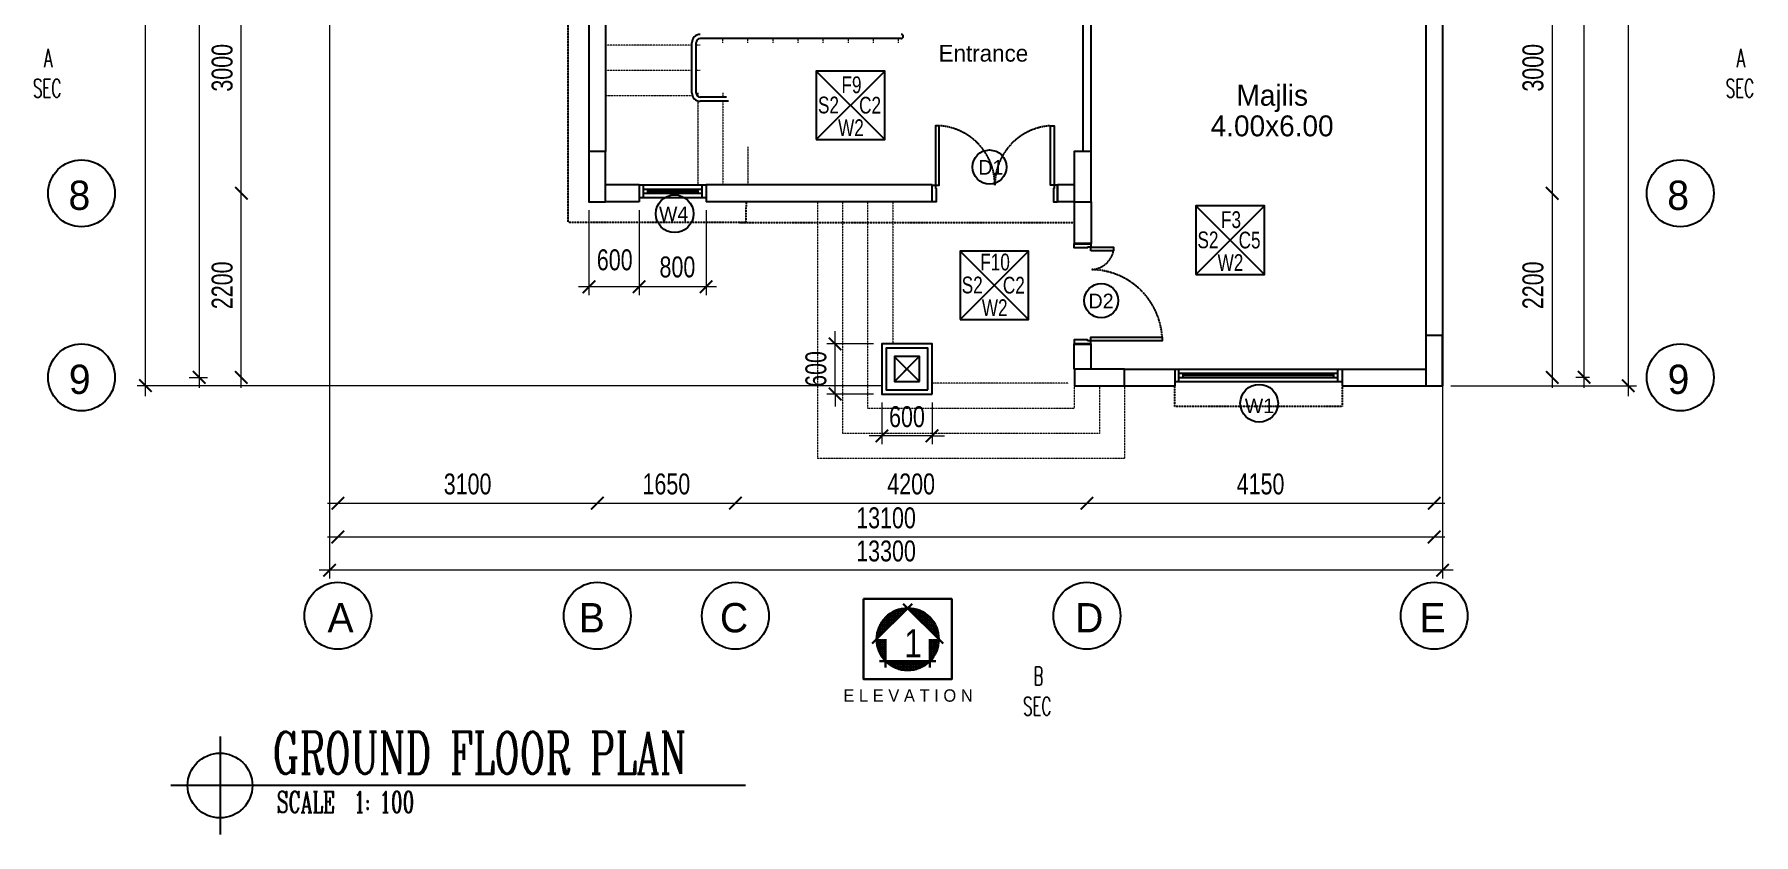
# Model space of a CAD drawing. Header units: metres. Extents: x 228262846 to 228432719, y 398618546 to 398687517.
# Drawn here: x 228335651 to 228356195, y 398633405 to 398642971 of the extents above; entities that cross this region are included whole.
import ezdxf
from ezdxf.enums import TextEntityAlignment as Align

# ---------------------------------------------------------------- set-up
doc = ezdxf.new("R2010")
doc.units = ezdxf.units.M
doc.header["$LTSCALE"] = 10
doc.header["$MEASUREMENT"] = 0
doc.header["$PDMODE"] = 34
doc.linetypes.add('CENTER', pattern=[2, 1.25, -0.25, 0.25, -0.25])
doc.linetypes.add('HIDDEN2', pattern=[0.1875, 0.125, -0.0625])
for name, color, linetype, lineweight in [('A-DIM-15', 63, 'Continuous', 15), ('A-Door', 183, 'Continuous', 25), ('A-ELEV-03', 30, 'Continuous', 30), ('A-Handrail', 4, 'Continuous', 25), ('A-Hid', 252, 'HIDDEN2', 25), ('A-RMN-FIN-15', 181, 'Continuous', 15), ('A-Stairs dash', 153, 'HIDDEN2', 20), ('A-Text', 182, 'Continuous', 20), ('A-TXT-E', 3, 'Continuous', 30), ('A-Wall', 7, 'Continuous', 25)]:
    doc.layers.add(name, color=color, linetype=linetype, lineweight=lineweight)
for name, color, linetype in [('AX', 1, 'CENTER'), ('ELEV-2', 136, 'Continuous'), ('SECTEXT', 10, 'Continuous'), ('TAGS', 11, 'Continuous'), ('tails', 11, 'Continuous'), ('TEX', 55, 'Continuous'), ('TEXT', 10, 'Continuous'), ('WALL-1', 7, 'Continuous'), ('XXS-COLUMN LAYOUT AT FOUNDATION$0$S-COL', 6, 'Continuous')]:
    doc.layers.add(name, color=color, linetype=linetype)
doc.styles.add('ASA1', font='swissc.ttf')
doc.styles.add('EN-SCL', font='swisscl.ttf')
doc.styles.add('EN-SCL-DIM', font='swisscl.ttf')
doc.styles.add('STYLE2', font='', dxfattribs={"height": 0.3})
doc.styles.add('STYLE6', font='romanc.shx', dxfattribs={"width": 0.6})
doc.styles.add('WW', font='', dxfattribs={"height": 0.12})
doc.styles.add('ZRomatre', font='', dxfattribs={"height": 1})
doc.styles.get('STYLE2').set_extended_font_data('Andalus')
doc.styles.get('WW').set_extended_font_data('Andalus')
doc.styles.get('ZRomatre').set_extended_font_data('Narkisim')
doc.dimstyles.new('ZFP-100$0', dxfattribs={"dimscale": 100, "dimtxt": 2.5, "dimasz": 1.5, "dimexe": 1, "dimexo": 1, "dimgap": 1, "dimtad": 1, "dimdec": 0, "dimzin": 0, "dimdsep": 46, "dimtxsty": 'EN-SCL-DIM', "dimblk": 'ARCHTICK', "dimcen": 2, "dimdle": 1.25, "dimclrd": 256, "dimclre": 256, "dimclrt": 2, "dimadec": 3, "dimazin": 2, "dimtfac": 1, "dimtdec": 0, "dimtix": 1, "dimtmove": 2, "dimatfit": 0, "dimldrblk": 'ARCHTICK', "dimfxl": 1, "dimtolj": 1, "dimtzin": 0, "dimlwd": -1, "dimlwe": -1, "dimarcsym": 0})

# ---------------------------------------------------------------- blocks, each defined once
blk = doc.blocks.new('*U4')
for points in [[(29297, 43372), (29341, 43372), (29341, 44081), (29297, 44081)], [(30717, 43372), (30673, 43372), (30673, 44081), (30717, 44081)], [(29297, 43332), (29307, 43332), (29307, 43172), (29257, 43172), (29257, 43372), (29297, 43372)], [(30717, 43332), (30707, 43332), (30707, 43172), (30757, 43172), (30757, 43372), (30717, 43372)]]:
    blk.add_lwpolyline(points, close=True)
at = {"linetype": 'HIDDEN2'}
for centre, start, end in [((29297, 43372), 0, 86.4476), ((30717, 43372), 93.5524, 180)]:
    blk.add_arc(centre, 710, start, end, dxfattribs=at)
blk = doc.blocks.new('*U21')
for points in [[(-125219, 37157), (-125263, 37157), (-125263, 38007), (-125219, 38007)], [(-126295, 37157), (-126339, 37157), (-126339, 37427), (-126295, 37427)], [(-126339, 37117), (-126329, 37117), (-126329, 36957), (-126379, 36957), (-126379, 37157), (-126339, 37157)], [(-125219, 37117), (-125229, 37117), (-125229, 36957), (-125179, 36957), (-125179, 37157), (-125219, 37157)]]:
    blk.add_lwpolyline(points, close=True)
at = {"linetype": 'HIDDEN2'}
for centre, radius, start, end in [((-125211, 37151), 858, 93.4727, 179.5707), ((-126356, 37147), 287, 2.1159, 77.7453)]:
    blk.add_arc(centre, radius, start, end, dxfattribs=at)
blk = doc.blocks.new('*X28')
at = {"color": 0}
for p, q in [((-3.223, -8.3), (-3.073, -8.3)), ((-3.22, -8.338), (-3.22, -8.298)), ((-3.2, -8.338), (-3.2, -8.287)), ((-3.186, -8.28), (-3.073, -8.28)), ((-3.18, -8.338), (-3.18, -8.277)), ((-3.16, -8.338), (-3.16, -8.27)), ((-3.14, -8.338), (-3.14, -8.264)), ((-3.12, -8.338), (-3.12, -8.26)), ((-3.119, -8.26), (-3.073, -8.26)), ((-3.1, -8.338), (-3.1, -8.257)), ((-3.08, -8.338), (-3.08, -8.256)), ((-3.067, -8.26), (-3.027, -8.26)), ((-3.06, -8.267), (-3.06, -8.256)), ((-3.047, -8.28), (-2.96, -8.28)), ((-3.04, -8.287), (-3.04, -8.258)), ((-3.027, -8.3), (-2.923, -8.3)), ((-3.02, -8.308), (-3.02, -8.261)), ((-3, -8.328), (-3, -8.266)), ((-2.98, -8.348), (-2.98, -8.272)), ((-2.96, -8.368), (-2.96, -8.28)), ((-2.94, -8.388), (-2.94, -8.29)), ((-3.34, -8.535), (-3.34, -8.454)), ((-3.335, -8.44), (-3.27, -8.44)), ((-3.327, -8.42), (-3.27, -8.42)), ((-3.32, -8.535), (-3.32, -8.405)), ((-3.317, -8.4), (-3.27, -8.4)), ((-3.305, -8.38), (-3.27, -8.38)), ((-3.3, -8.535), (-3.3, -8.373)), ((-3.29, -8.36), (-3.27, -8.36)), ((-3.28, -8.535), (-3.28, -8.348)), ((-3.273, -8.34), (-3.27, -8.34)), ((-3.26, -8.338), (-3.26, -8.328)), ((-3.251, -8.32), (-3.073, -8.32)), ((-3.24, -8.338), (-3.24, -8.312)), ((-3.008, -8.32), (-2.896, -8.32)), ((-2.988, -8.34), (-2.874, -8.34)), ((-2.968, -8.36), (-2.856, -8.36)), ((-2.948, -8.38), (-2.841, -8.38)), ((-2.928, -8.4), (-2.829, -8.4)), ((-2.92, -8.408), (-2.92, -8.302)), ((-2.908, -8.42), (-2.819, -8.42)), ((-2.9, -8.428), (-2.9, -8.316)), ((-2.889, -8.44), (-2.811, -8.44)), ((-2.88, -8.449), (-2.88, -8.334)), ((-2.86, -8.469), (-2.86, -8.355)), ((-2.84, -8.489), (-2.84, -8.382)), ((-2.82, -8.509), (-2.82, -8.418)), ((-3.352, -8.52), (-3.27, -8.52)), ((-3.352, -8.54), (-3.27, -8.54)), ((-3.351, -8.56), (-3.27, -8.56)), ((-3.35, -8.5), (-3.27, -8.5)), ((-3.348, -8.58), (-3.27, -8.58)), ((-3.347, -8.48), (-3.27, -8.48)), ((-3.344, -8.6), (-3.27, -8.6)), ((-3.342, -8.46), (-3.27, -8.46)), ((-3.34, -8.616), (-3.34, -8.535)), ((-3.32, -8.665), (-3.32, -8.535)), ((-3.3, -8.697), (-3.3, -8.535)), ((-3.28, -8.722), (-3.28, -8.535)), ((-2.869, -8.46), (-2.805, -8.46)), ((-2.86, -8.715), (-2.86, -8.601)), ((-2.859, -8.6), (-2.802, -8.6)), ((-2.849, -8.48), (-2.8, -8.48)), ((-2.84, -8.688), (-2.84, -8.581)), ((-2.839, -8.58), (-2.798, -8.58)), ((-2.829, -8.5), (-2.796, -8.5)), ((-2.82, -8.652), (-2.82, -8.561)), ((-2.819, -8.56), (-2.795, -8.56)), ((-2.809, -8.52), (-2.795, -8.52)), ((-2.8, -8.529), (-2.8, -8.479)), ((-2.8, -8.591), (-2.8, -8.541)), ((-2.799, -8.54), (-2.794, -8.54)), ((-3.339, -8.62), (-3.27, -8.62)), ((-3.332, -8.64), (-3.27, -8.64)), ((-3.323, -8.66), (-3.27, -8.66)), ((-3.311, -8.68), (-3.27, -8.68)), ((-3.298, -8.7), (-3.27, -8.7)), ((-3.282, -8.72), (-3.27, -8.72)), ((-3.262, -8.74), (-3.073, -8.74)), ((-3.26, -8.742), (-3.26, -8.732)), ((-3.24, -8.759), (-3.24, -8.732)), ((-3.238, -8.76), (-3.073, -8.76)), ((-3.22, -8.772), (-3.22, -8.732)), ((-3.2, -8.783), (-3.2, -8.732)), ((-3.18, -8.793), (-3.18, -8.732)), ((-3.16, -8.8), (-3.16, -8.732)), ((-3.14, -8.806), (-3.14, -8.732)), ((-3.12, -8.81), (-3.12, -8.732)), ((-3.1, -8.813), (-3.1, -8.732)), ((-3.08, -8.814), (-3.08, -8.732)), ((-3.017, -8.76), (-2.908, -8.76)), ((-3, -8.804), (-3, -8.742)), ((-2.998, -8.74), (-2.884, -8.74)), ((-2.98, -8.798), (-2.98, -8.722)), ((-2.978, -8.72), (-2.864, -8.72)), ((-2.96, -8.79), (-2.96, -8.702)), ((-2.958, -8.7), (-2.848, -8.7)), ((-2.94, -8.78), (-2.94, -8.682)), ((-2.938, -8.68), (-2.835, -8.68)), ((-2.92, -8.768), (-2.92, -8.662)), ((-2.918, -8.66), (-2.824, -8.66)), ((-2.9, -8.754), (-2.9, -8.642)), ((-2.898, -8.64), (-2.815, -8.64)), ((-2.88, -8.736), (-2.88, -8.621)), ((-2.879, -8.62), (-2.808, -8.62)), ((-3.207, -8.78), (-3.073, -8.78)), ((-3.16, -8.8), (-3.073, -8.8)), ((-3.06, -8.814), (-3.06, -8.803)), ((-3.057, -8.8), (-2.986, -8.8)), ((-3.04, -8.812), (-3.04, -8.783)), ((-3.037, -8.78), (-2.94, -8.78)), ((-3.02, -8.809), (-3.02, -8.763))]:
    blk.add_line(p, q, dxfattribs=at)
blk = doc.blocks.new('_ArchTick')
at = {"color": 0, "linetype": 'ByBlock', "const_width": 0.15}
blk.add_lwpolyline([(-0.5, -0.5), (0.5, 0.5)], dxfattribs=at)
blk = doc.blocks.new('*D139')
at = {"layer": 'A-DIM-15', "transparency": 16777216}
for p, q in [((228354169, 398638746), (228354169, 398653696)), ((228354232, 398653571), (228354069, 398653571)), ((228354232, 398638871), (228354069, 398638871))]:
    blk.add_line(p, q, dxfattribs=at)
at = {"layer": 'Defpoints', "color": 0, "transparency": 16777216}
for p in [(228354169, 398653571), (228354332, 398653571), (228354332, 398638871)]:
    blk.add_point(p, dxfattribs=at)
at = {"layer": 'A-DIM-15', "transparency": 16777216, "xscale": 150, "yscale": 150, "zscale": 150}
for p, rotation in [((228354169, 398653571), 90), ((228354169, 398638871), 270)]:
    blk.add_blockref('_ArchTick', p, dxfattribs=dict(at, rotation=rotation))
at = {"layer": 'A-DIM-15', "color": 2, "transparency": 16777216, "insert": (228353941, 398646221), "char_height": 250, "attachment_point": 5, "rotation": 90, "style": 'EN-SCL-DIM'}
blk.add_mtext('\\A1;14700', dxfattribs=at)
blk = doc.blocks.new('*D138')
at = {"layer": 'A-DIM-15', "transparency": 16777216}
for p, q in [((228354696, 398653796), (228354696, 398638646)), ((228348478, 398653671), (228354796, 398653671)), ((228352578, 398638771), (228354796, 398638771))]:
    blk.add_line(p, q, dxfattribs=at)
at = {"layer": 'Defpoints', "color": 0, "transparency": 16777216}
for p in [(228348378, 398653671), (228352478, 398638771), (228354696, 398638771)]:
    blk.add_point(p, dxfattribs=at)
at = {"layer": 'A-DIM-15', "transparency": 16777216, "xscale": 150, "yscale": 150, "zscale": 150}
for p, rotation in [((228354696, 398653671), 90), ((228354696, 398638771), 270)]:
    blk.add_blockref('_ArchTick', p, dxfattribs=dict(at, rotation=rotation))
at = {"layer": 'A-DIM-15', "color": 2, "transparency": 16777216, "insert": (228354468, 398646221), "char_height": 250, "attachment_point": 5, "rotation": 90, "style": 'EN-SCL-DIM'}
blk.add_mtext('\\A1;14900', dxfattribs=at)
blk = doc.blocks.new('*D146')
at = {"layer": 'A-DIM-15', "transparency": 16777216}
blk.add_line((228353788, 398644196), (228353788, 398640946), dxfattribs=at)
at = {"layer": 'Defpoints', "color": 0, "transparency": 16777216}
for p in [(228353788, 398644071), (228353788, 398641071), (228353788, 398641071)]:
    blk.add_point(p, dxfattribs=at)
at = {"layer": 'A-DIM-15', "transparency": 16777216, "xscale": 150, "yscale": 150, "zscale": 150}
for p, rotation in [((228353788, 398644071), 90), ((228353788, 398641071), 270)]:
    blk.add_blockref('_ArchTick', p, dxfattribs=dict(at, rotation=rotation))
at = {"layer": 'A-DIM-15', "color": 2, "transparency": 16777216, "insert": (228353559, 398642571), "char_height": 250, "attachment_point": 5, "rotation": 90, "style": 'EN-SCL-DIM'}
blk.add_mtext('\\A1;3000', dxfattribs=at)
blk = doc.blocks.new('*D147')
at = {"layer": 'A-DIM-15', "transparency": 16777216}
blk.add_line((228353788, 398641196), (228353788, 398638746), dxfattribs=at)
at = {"layer": 'Defpoints', "color": 0, "transparency": 16777216}
for p in [(228353788, 398641071), (228353788, 398638871), (228353788, 398638871)]:
    blk.add_point(p, dxfattribs=at)
at = {"layer": 'A-DIM-15', "transparency": 16777216, "xscale": 150, "yscale": 150, "zscale": 150}
for p, rotation in [((228353788, 398641071), 90), ((228353788, 398638871), 270)]:
    blk.add_blockref('_ArchTick', p, dxfattribs=dict(at, rotation=rotation))
at = {"layer": 'A-DIM-15', "color": 2, "transparency": 16777216, "insert": (228353559, 398639971), "char_height": 250, "attachment_point": 5, "rotation": 90, "style": 'EN-SCL-DIM'}
blk.add_mtext('\\A1;2200', dxfattribs=at)
blk = doc.blocks.new('*D148')
at = {"layer": 'A-DIM-15', "transparency": 16777216}
for p, q in [((228336978, 398638646), (228336978, 398653796)), ((228339078, 398653671), (228336878, 398653671)), ((228345778, 398638771), (228336878, 398638771))]:
    blk.add_line(p, q, dxfattribs=at)
at = {"layer": 'Defpoints', "color": 0, "transparency": 16777216}
for p in [(228336978, 398653671), (228339178, 398653671), (228345878, 398638771)]:
    blk.add_point(p, dxfattribs=at)
at = {"layer": 'A-DIM-15', "transparency": 16777216, "xscale": 150, "yscale": 150, "zscale": 150}
for p, rotation in [((228336978, 398653671), 90), ((228336978, 398638771), 270)]:
    blk.add_blockref('_ArchTick', p, dxfattribs=dict(at, rotation=rotation))
at = {"layer": 'A-DIM-15', "color": 2, "transparency": 16777216, "insert": (228336750, 398646221), "char_height": 250, "attachment_point": 5, "rotation": 90, "style": 'EN-SCL-DIM'}
blk.add_mtext('\\A1;14900', dxfattribs=at)
blk = doc.blocks.new('*D149')
at = {"layer": 'A-DIM-15', "transparency": 16777216}
for p, q in [((228337620, 398653696), (228337620, 398638746)), ((228337500, 398653571), (228337720, 398653571)), ((228337500, 398638871), (228337720, 398638871))]:
    blk.add_line(p, q, dxfattribs=at)
at = {"layer": 'Defpoints', "color": 0, "transparency": 16777216}
for p in [(228337400, 398653571), (228337400, 398638871), (228337620, 398638871)]:
    blk.add_point(p, dxfattribs=at)
at = {"layer": 'A-DIM-15', "transparency": 16777216, "xscale": 150, "yscale": 150, "zscale": 150}
for p, rotation in [((228337620, 398653571), 90), ((228337620, 398638871), 270)]:
    blk.add_blockref('_ArchTick', p, dxfattribs=dict(at, rotation=rotation))
at = {"layer": 'A-DIM-15', "color": 2, "transparency": 16777216, "insert": (228337392, 398646221), "char_height": 250, "attachment_point": 5, "rotation": 90, "style": 'EN-SCL-DIM'}
blk.add_mtext('\\A1;14700', dxfattribs=at)
blk = doc.blocks.new('*D150')
at = {"layer": 'A-DIM-15', "transparency": 16777216}
blk.add_line((228338124, 398638746), (228338124, 398641196), dxfattribs=at)
at = {"layer": 'Defpoints', "color": 0, "transparency": 16777216}
for p in [(228338124, 398641071), (228338124, 398641071), (228338124, 398638871)]:
    blk.add_point(p, dxfattribs=at)
at = {"layer": 'A-DIM-15', "transparency": 16777216, "xscale": 150, "yscale": 150, "zscale": 150}
for p, rotation in [((228338124, 398641071), 90), ((228338124, 398638871), 270)]:
    blk.add_blockref('_ArchTick', p, dxfattribs=dict(at, rotation=rotation))
at = {"layer": 'A-DIM-15', "color": 2, "transparency": 16777216, "insert": (228337896, 398639971), "char_height": 250, "attachment_point": 5, "rotation": 90, "style": 'EN-SCL-DIM'}
blk.add_mtext('\\A1;2200', dxfattribs=at)
blk = doc.blocks.new('*D151')
at = {"layer": 'A-DIM-15', "transparency": 16777216}
blk.add_line((228338124, 398640946), (228338124, 398644196), dxfattribs=at)
at = {"layer": 'Defpoints', "color": 0, "transparency": 16777216}
for p in [(228338124, 398644071), (228338124, 398644071), (228338124, 398641071)]:
    blk.add_point(p, dxfattribs=at)
at = {"layer": 'A-DIM-15', "transparency": 16777216, "xscale": 150, "yscale": 150, "zscale": 150}
for p, rotation in [((228338124, 398644071), 90), ((228338124, 398641071), 270)]:
    blk.add_blockref('_ArchTick', p, dxfattribs=dict(at, rotation=rotation))
at = {"layer": 'A-DIM-15', "color": 2, "transparency": 16777216, "insert": (228337896, 398642571), "char_height": 250, "attachment_point": 5, "rotation": 90, "style": 'EN-SCL-DIM'}
blk.add_mtext('\\A1;3000', dxfattribs=at)
blk = doc.blocks.new('*D157')
at = {"layer": 'A-DIM-15', "transparency": 16777216}
for p, q in [((228339178, 398647256), (228339178, 398636466)), ((228352478, 398638856), (228352478, 398636466)), ((228352603, 398636566), (228339053, 398636566))]:
    blk.add_line(p, q, dxfattribs=at)
at = {"layer": 'Defpoints', "color": 0, "transparency": 16777216}
for p in [(228339178, 398647356), (228352478, 398638956), (228339178, 398636566)]:
    blk.add_point(p, dxfattribs=at)
at = {"layer": 'A-DIM-15', "transparency": 16777216, "xscale": 150, "yscale": 150, "zscale": 150, "rotation": 180}
blk.add_blockref('_ArchTick', (228339178, 398636566), dxfattribs=at)
at = {"layer": 'A-DIM-15', "transparency": 16777216, "xscale": 150, "yscale": 150, "zscale": 150}
blk.add_blockref('_ArchTick', (228352478, 398636566), dxfattribs=at)
at = {"layer": 'A-DIM-15', "color": 2, "transparency": 16777216, "insert": (228345828, 398636794), "char_height": 250, "attachment_point": 5, "style": 'EN-SCL-DIM'}
blk.add_mtext('\\A1;13300', dxfattribs=at)
blk = doc.blocks.new('*D158')
at = {"layer": 'A-DIM-15', "transparency": 16777216}
blk.add_line((228352503, 398636962), (228339153, 398636962), dxfattribs=at)
at = {"layer": 'Defpoints', "color": 0, "transparency": 16777216}
for p in [(228339278, 398636962), (228339278, 398636962), (228352378, 398636962)]:
    blk.add_point(p, dxfattribs=at)
at = {"layer": 'A-DIM-15', "transparency": 16777216, "xscale": 150, "yscale": 150, "zscale": 150, "rotation": 180}
blk.add_blockref('_ArchTick', (228339278, 398636962), dxfattribs=at)
at = {"layer": 'A-DIM-15', "transparency": 16777216, "xscale": 150, "yscale": 150, "zscale": 150}
blk.add_blockref('_ArchTick', (228352378, 398636962), dxfattribs=at)
at = {"layer": 'A-DIM-15', "color": 2, "transparency": 16777216, "insert": (228345828, 398637190), "char_height": 250, "attachment_point": 5, "style": 'EN-SCL-DIM'}
blk.add_mtext('\\A1;13100', dxfattribs=at)
blk = doc.blocks.new('*D159')
at = {"layer": 'A-DIM-15', "transparency": 16777216}
blk.add_line((228339153, 398637367), (228342503, 398637367), dxfattribs=at)
at = {"layer": 'Defpoints', "color": 0, "transparency": 16777216}
for p in [(228339278, 398637367), (228342378, 398637367), (228342378, 398637367)]:
    blk.add_point(p, dxfattribs=at)
at = {"layer": 'A-DIM-15', "transparency": 16777216, "xscale": 150, "yscale": 150, "zscale": 150, "rotation": 180}
blk.add_blockref('_ArchTick', (228339278, 398637367), dxfattribs=at)
at = {"layer": 'A-DIM-15', "transparency": 16777216, "xscale": 150, "yscale": 150, "zscale": 150}
blk.add_blockref('_ArchTick', (228342378, 398637367), dxfattribs=at)
at = {"layer": 'A-DIM-15', "color": 2, "transparency": 16777216, "insert": (228340828, 398637595), "char_height": 250, "attachment_point": 5, "style": 'EN-SCL-DIM'}
blk.add_mtext('\\A1;3100', dxfattribs=at)
blk = doc.blocks.new('*D160')
at = {"layer": 'A-DIM-15', "transparency": 16777216}
blk.add_line((228342253, 398637367), (228344153, 398637367), dxfattribs=at)
at = {"layer": 'Defpoints', "color": 0, "transparency": 16777216}
for p in [(228342378, 398637367), (228344028, 398637367), (228344028, 398637367)]:
    blk.add_point(p, dxfattribs=at)
at = {"layer": 'A-DIM-15', "transparency": 16777216, "xscale": 150, "yscale": 150, "zscale": 150, "rotation": 180}
blk.add_blockref('_ArchTick', (228342378, 398637367), dxfattribs=at)
at = {"layer": 'A-DIM-15', "transparency": 16777216, "xscale": 150, "yscale": 150, "zscale": 150}
blk.add_blockref('_ArchTick', (228344028, 398637367), dxfattribs=at)
at = {"layer": 'A-DIM-15', "color": 2, "transparency": 16777216, "insert": (228343203, 398637595), "char_height": 250, "attachment_point": 5, "style": 'EN-SCL-DIM'}
blk.add_mtext('\\A1;1650', dxfattribs=at)
blk = doc.blocks.new('*D161')
at = {"layer": 'A-DIM-15', "transparency": 16777216}
blk.add_line((228343903, 398637367), (228348353, 398637367), dxfattribs=at)
at = {"layer": 'Defpoints', "color": 0, "transparency": 16777216}
for p in [(228344028, 398637367), (228348228, 398637367), (228348228, 398637367)]:
    blk.add_point(p, dxfattribs=at)
at = {"layer": 'A-DIM-15', "transparency": 16777216, "xscale": 150, "yscale": 150, "zscale": 150, "rotation": 180}
blk.add_blockref('_ArchTick', (228344028, 398637367), dxfattribs=at)
at = {"layer": 'A-DIM-15', "transparency": 16777216, "xscale": 150, "yscale": 150, "zscale": 150}
blk.add_blockref('_ArchTick', (228348228, 398637367), dxfattribs=at)
at = {"layer": 'A-DIM-15', "color": 2, "transparency": 16777216, "insert": (228346128, 398637595), "char_height": 250, "attachment_point": 5, "style": 'EN-SCL-DIM'}
blk.add_mtext('\\A1;4200', dxfattribs=at)
blk = doc.blocks.new('*D162')
at = {"layer": 'A-DIM-15', "transparency": 16777216}
blk.add_line((228348103, 398637367), (228352503, 398637367), dxfattribs=at)
at = {"layer": 'Defpoints', "color": 0, "transparency": 16777216}
for p in [(228348228, 398637367), (228352378, 398637367), (228352378, 398637367)]:
    blk.add_point(p, dxfattribs=at)
at = {"layer": 'A-DIM-15', "transparency": 16777216, "xscale": 150, "yscale": 150, "zscale": 150, "rotation": 180}
blk.add_blockref('_ArchTick', (228348228, 398637367), dxfattribs=at)
at = {"layer": 'A-DIM-15', "transparency": 16777216, "xscale": 150, "yscale": 150, "zscale": 150}
blk.add_blockref('_ArchTick', (228352378, 398637367), dxfattribs=at)
at = {"layer": 'A-DIM-15', "color": 2, "transparency": 16777216, "insert": (228350303, 398637595), "char_height": 250, "attachment_point": 5, "style": 'EN-SCL-DIM'}
blk.add_mtext('\\A1;4150', dxfattribs=at)
blk = doc.blocks.new('*D130')
at = {"layer": 'A-DIM-15', "transparency": 16777216}
for p, q in [((228342878, 398640871), (228342878, 398639853)), ((228343678, 398640871), (228343678, 398639853)), ((228343803, 398639953), (228342753, 398639953))]:
    blk.add_line(p, q, dxfattribs=at)
at = {"layer": 'Defpoints', "color": 0, "transparency": 16777216}
for p in [(228342878, 398640971), (228343678, 398640971), (228342878, 398639953)]:
    blk.add_point(p, dxfattribs=at)
at = {"layer": 'A-DIM-15', "transparency": 16777216, "xscale": 150, "yscale": 150, "zscale": 150, "rotation": 180}
blk.add_blockref('_ArchTick', (228342878, 398639953), dxfattribs=at)
at = {"layer": 'A-DIM-15', "transparency": 16777216, "xscale": 150, "yscale": 150, "zscale": 150}
blk.add_blockref('_ArchTick', (228343678, 398639953), dxfattribs=at)
at = {"layer": 'A-DIM-15', "color": 2, "transparency": 16777216, "insert": (228343335, 398640189), "char_height": 250, "attachment_point": 5, "style": 'EN-SCL-DIM'}
blk.add_mtext('\\A1;800', dxfattribs=at)
blk = doc.blocks.new('*D131')
at = {"layer": 'A-DIM-15', "transparency": 16777216}
for p, q in [((228342278, 398640871), (228342278, 398639853)), ((228342878, 398640871), (228342878, 398639853)), ((228343003, 398639953), (228342153, 398639953))]:
    blk.add_line(p, q, dxfattribs=at)
at = {"layer": 'Defpoints', "color": 0, "transparency": 16777216}
for p in [(228342278, 398640971), (228342878, 398640971), (228342278, 398639953)]:
    blk.add_point(p, dxfattribs=at)
at = {"layer": 'A-DIM-15', "transparency": 16777216, "xscale": 150, "yscale": 150, "zscale": 150, "rotation": 180}
blk.add_blockref('_ArchTick', (228342278, 398639953), dxfattribs=at)
at = {"layer": 'A-DIM-15', "transparency": 16777216, "xscale": 150, "yscale": 150, "zscale": 150}
blk.add_blockref('_ArchTick', (228342878, 398639953), dxfattribs=at)
at = {"layer": 'A-DIM-15', "color": 2, "transparency": 16777216, "insert": (228342586, 398640274), "char_height": 250, "attachment_point": 5, "style": 'EN-SCL-DIM'}
blk.add_mtext('\\A1;600', dxfattribs=at)
blk = doc.blocks.new('*D166')
at = {"layer": 'A-DIM-15', "transparency": 16777216}
for p, q in [((228345778, 398638571), (228345778, 398638071)), ((228346378, 398638571), (228346378, 398638071)), ((228345778, 398638171), (228345628, 398638171)), ((228346378, 398638171), (228345778, 398638171)), ((228346378, 398638171), (228346528, 398638171))]:
    blk.add_line(p, q, dxfattribs=at)
at = {"layer": 'Defpoints', "color": 0, "transparency": 16777216}
for p in [(228345778, 398638671), (228346378, 398638671), (228345778, 398638171)]:
    blk.add_point(p, dxfattribs=at)
at = {"layer": 'A-DIM-15', "transparency": 16777216, "xscale": 150, "yscale": 150, "zscale": 150}
blk.add_blockref('_ArchTick', (228345778, 398638171), dxfattribs=at)
at = {"layer": 'A-DIM-15', "transparency": 16777216, "xscale": 150, "yscale": 150, "zscale": 150, "rotation": 180}
blk.add_blockref('_ArchTick', (228346378, 398638171), dxfattribs=at)
at = {"layer": 'A-DIM-15', "color": 2, "transparency": 16777216, "insert": (228346078, 398638399), "char_height": 250, "attachment_point": 5, "style": 'EN-SCL-DIM'}
blk.add_mtext('\\A1;600', dxfattribs=at)
blk = doc.blocks.new('*D167')
at = {"layer": 'A-DIM-15', "transparency": 16777216}
for p, q in [((228345219, 398639271), (228345219, 398639421)), ((228345678, 398639271), (228345119, 398639271)), ((228345219, 398638671), (228345219, 398639271)), ((228345678, 398638671), (228345119, 398638671)), ((228345219, 398638671), (228345219, 398638521))]:
    blk.add_line(p, q, dxfattribs=at)
at = {"layer": 'Defpoints', "color": 0, "transparency": 16777216}
for p in [(228345219, 398639271), (228345778, 398639271), (228345778, 398638671)]:
    blk.add_point(p, dxfattribs=at)
at = {"layer": 'A-DIM-15', "transparency": 16777216, "xscale": 150, "yscale": 150, "zscale": 150}
for p, rotation in [((228345219, 398639271), 270), ((228345219, 398638671), 90)]:
    blk.add_blockref('_ArchTick', p, dxfattribs=dict(at, rotation=rotation))
at = {"layer": 'A-DIM-15', "color": 2, "transparency": 16777216, "insert": (228344991, 398638971), "char_height": 250, "attachment_point": 5, "rotation": 90, "style": 'EN-SCL-DIM'}
blk.add_mtext('\\A1;600', dxfattribs=at)
blk = doc.blocks.new('A$C1AEC757C')
at = {"layer": 'TEXT'}
blk.add_line((0.387, 1.174), (0.387, 0), dxfattribs=at)
blk.add_circle((0.387, 0.587), 0.387, dxfattribs=at)
blk = doc.blocks.new('A$C3E302781')
at = {"layer": 'TAGS'}
for p, q in [((228360159, 398650729), (228361183, 398649705)), ((228361183, 398650729), (228360159, 398649705))]:
    blk.add_line(p, q, dxfattribs=at)
blk.add_lwpolyline([(228360159, 398649705), (228361183, 398649705), (228361183, 398650729), (228360159, 398650729)], close=True, dxfattribs=at)

msp = doc.modelspace()

# ---------------------------------------------------------------- linework, layer by layer
at = {"color": 254, "true_color": 0xeafeb8}
msp.add_line((228348277.673, 398640970.581), (228348277.673, 398640722.873), dxfattribs=at)
at = {"layer": 'A-Door'}
for p, q in [((228342877.674, 398641170.581), (228343677.674, 398641170.581)), ((228342927.673, 398641170.581), (228342927.673, 398641020.581)), ((228343627.674, 398641170.581), (228343627.674, 398641020.581)), ((228342877.674, 398641020.581), (228343677.674, 398641020.581)), ((228342927.673, 398641120.581), (228343627.674, 398641120.581)), ((228342927.673, 398641070.581), (228343627.674, 398641070.581)), ((228342977.674, 398641120.581), (228342977.674, 398641070.581)), ((228342977.674, 398641095.581), (228343577.674, 398641095.581)), ((228343577.674, 398641120.581), (228343577.674, 398641070.581)), ((228349277.673, 398638970.581), (228351277.673, 398638970.581)), ((228349327.673, 398638820.581), (228349327.673, 398638970.581)), ((228349327.673, 398638920.581), (228351227.674, 398638920.581)), ((228349377.673, 398638870.581), (228349377.673, 398638920.581)), ((228349377.673, 398638895.581), (228351177.673, 398638895.581)), ((228351177.673, 398638870.581), (228351177.673, 398638920.581)), ((228351227.674, 398638820.581), (228351227.674, 398638970.581)), ((228349277.673, 398638820.581), (228351277.673, 398638820.581)), ((228349327.673, 398638870.581), (228351227.674, 398638870.581))]:
    msp.add_line(p, q, dxfattribs=at)
at = {"layer": 'A-ELEV-03', "color": 3}
for p, q in [((228346139.472, 398636165.349), (228345661.511, 398635691.118)), ((228346034.25, 398636165.349), (228346512.212, 398635691.118)), ((228345823.287, 398635402.937), (228345823.287, 398635740.397)), ((228346350.436, 398635740.397), (228346350.436, 398635402.937)), ((228346424.322, 398635476.823), (228345749.4, 398635476.823))]:
    msp.add_line(p, q, dxfattribs=at)
msp.add_lwpolyline([(228345560.22, 398636223.363), (228346613.503, 398636223.363), (228346613.503, 398635261.899), (228345560.22, 398635261.899)], close=True, dxfattribs=at)
msp.add_circle((228346086.861, 398635740.397), 371.25, dxfattribs=at)
at = {"layer": 'A-Handrail'}
for p, q in [((228343507.674, 398642270.581), (228343507.674, 398642870.581)), ((228343557.673, 398642270.581), (228343557.673, 398642870.581)), ((228346007.674, 398642920.581), (228343607.674, 398642920.581)), ((228343945.178, 398642170.581), (228343607.669, 398642170.581)), ((228343921.957, 398642220.581), (228343607.674, 398642220.581))]:
    msp.add_line(p, q, dxfattribs=at)
for centre, radius, start, end in [((228343607.674, 398642870.581), 100, 90, 180), ((228343607.674, 398642870.581), 50, 90, 180), ((228346007.674, 398642945.581), 25, 270, 90), ((228343607.674, 398642270.581), 100, 180, 270), ((228343607.674, 398642270.581), 50, 180, 270)]:
    msp.add_arc(centre, radius, start, end, dxfattribs=at)
at = {"layer": 'A-Hid'}
for p, q in [((228344076.238, 398640722.29), (228348077.673, 398640722.29)), ((228345927.673, 398639120.581), (228346227.673, 398638820.581)), ((228346227.673, 398639120.581), (228345927.673, 398638820.581))]:
    msp.add_line(p, q, dxfattribs=at)
for points in [[(228344156.04, 398640970.581), (228344150.268, 398640720.581), (228342027.674, 398640720.581), (228342027.674, 398644420.581), (228343277.674, 398644420.581)], [(228351277.673, 398638770.581), (228351277.673, 398638520.581), (228349277.673, 398638520.581), (228349277.673, 398638770.581)]]:
    msp.add_lwpolyline(points, dxfattribs=at)
at = {"layer": 'A-Stairs dash'}
for p, q in [((228343507.674, 398642840.581), (228342477.674, 398642840.581)), ((228343607.674, 398642840.581), (228343557.673, 398642840.581)), ((228343877.673, 398642870.581), (228343877.673, 398642920.581)), ((228344177.673, 398642870.581), (228344177.673, 398642920.581)), ((228344477.674, 398642870.581), (228344477.674, 398642920.581)), ((228344777.673, 398642870.581), (228344777.673, 398642920.581)), ((228345077.673, 398642870.581), (228345077.673, 398642920.581)), ((228345377.673, 398642870.581), (228345377.673, 398642920.581)), ((228345677.673, 398642870.581), (228345677.673, 398642920.581)), ((228345977.674, 398642870.581), (228345977.674, 398642920.581)), ((228343507.674, 398642540.581), (228342477.674, 398642540.581)), ((228343607.674, 398642540.581), (228343557.673, 398642540.581)), ((228342477.674, 398642240.581), (228343507.674, 398642240.581)), ((228343577.673, 398642270.581), (228343577.673, 398642230.581)), ((228343577.673, 398642175.187), (228343577.673, 398641170.581)), ((228343877.673, 398642270.581), (228343877.673, 398642220.581)), ((228343877.673, 398642170.581), (228343877.673, 398641170.581)), ((228344177.673, 398641626.71), (228344177.673, 398641170.581)), ((228345007.674, 398640970.581), (228345007.674, 398637900.581)), ((228345307.673, 398640970.581), (228345307.673, 398638200.581)), ((228345607.674, 398640970.581), (228345607.674, 398638500.581)), ((228345907.673, 398640970.581), (228345907.673, 398639270.581)), ((228348007.674, 398638800.581), (228346377.673, 398638800.581)), ((228348077.673, 398638770.581), (228348077.673, 398638500.581)), ((228348377.673, 398638770.581), (228348377.673, 398638200.581)), ((228348677.673, 398638770.581), (228348677.673, 398637900.581)), ((228348077.673, 398638500.581), (228345607.674, 398638500.581)), ((228348377.673, 398638200.581), (228345307.673, 398638200.581)), ((228348677.673, 398637900.581), (228345007.674, 398637900.581))]:
    msp.add_line(p, q, dxfattribs=at)
at = {"layer": 'A-Wall'}
for p, q in [((228348177.673, 398644970.581), (228348177.673, 398641570.581)), ((228348277.673, 398641570.581), (228348277.673, 398644970.581)), ((228342277.674, 398644170.581), (228342277.674, 398641570.581)), ((228342477.674, 398643970.581), (228342477.674, 398641570.581)), ((228352277.673, 398643170.581), (228352277.674, 398639370.581)), ((228352477.674, 398643170.581), (228352477.674, 398638770.581)), ((228342877.674, 398641170.581), (228342477.674, 398641170.581)), ((228342877.674, 398641170.581), (228342877.674, 398640970.581)), ((228346378.089, 398641170.581), (228343677.674, 398641170.581)), ((228343677.674, 398641170.581), (228343677.674, 398640970.581)), ((228343677.674, 398641170.581), (228343677.674, 398640970.581)), ((228346378.089, 398640970.581), (228346378.089, 398641170.581)), ((228348077.673, 398641170.581), (228347878.07, 398641170.581)), ((228347878.07, 398641170.581), (228347878.07, 398640970.581)), ((228342877.674, 398640970.581), (228342477.674, 398640970.581)), ((228346378.089, 398640970.581), (228343677.674, 398640970.581)), ((228348077.673, 398640970.581), (228347878.07, 398640970.581)), ((228348077.673, 398640970.581), (228348077.673, 398640470.581)), ((228348277.673, 398640970.581), (228348277.673, 398640470.581)), ((228348277.673, 398640470.581), (228348077.673, 398640470.581)), ((228348077.673, 398638970.581), (228348077.673, 398639270.581)), ((228348277.673, 398639270.581), (228348077.673, 398639270.581)), ((228348277.673, 398638970.581), (228348277.673, 398639270.581)), ((228348677.673, 398638970.581), (228349277.673, 398638970.581)), ((228349277.673, 398638970.581), (228349277.673, 398638770.581)), ((228351277.673, 398638970.581), (228352277.673, 398638970.581)), ((228351277.673, 398638970.581), (228351277.673, 398638770.581)), ((228348677.673, 398638770.581), (228349277.673, 398638770.581)), ((228351277.673, 398638770.581), (228352477.674, 398638770.581))]:
    msp.add_line(p, q, dxfattribs=at)
for points in [[(228346327.673, 398638720.581), (228346327.673, 398639220.581), (228345827.673, 398639220.581), (228345827.673, 398638720.581)], [(228346227.673, 398638820.581), (228346227.673, 398639120.581), (228345927.673, 398639120.581), (228345927.673, 398638820.581)]]:
    msp.add_lwpolyline(points, close=True, dxfattribs=at)
at = {"layer": 'AX', "linetype": 'ByBlock', "ltscale": 0.1}
for centre in [(228336214.577, 398641070.581), (228355318.403, 398641070.581), (228336214.577, 398638870.581), (228355318.403, 398638870.581), (228339277.673, 398636021.001), (228342377.673, 398636021.001), (228344027.673, 398636021.001), (228348227.674, 398636021.001), (228352377.673, 398636021.001)]:
    msp.add_circle(centre, 400, dxfattribs=at)
at = {"layer": 'ELEV-2'}
msp.add_lwpolyline([(228346377.673, 398638670.581), (228346377.673, 398639270.581), (228345777.673, 398639270.581), (228345777.673, 398638670.581)], close=True, dxfattribs=at)
at = {"layer": 'TAGS', "color": 11, "linetype": 'ByBlock', "ltscale": 0.1}
for centre, radius in [((228347064.022, 398641384.982), 203.627), ((228343302.094, 398640826.297), 225.34), ((228348399.371, 398639787.622), 203.627), ((228350286.384, 398638561.332), 225.34)]:
    msp.add_circle(centre, radius, dxfattribs=at)
at = {"layer": 'TEXT'}
msp.add_line((228344150.06, 398633992.171), (228337282.606, 398633992.171), dxfattribs=at)
at = {"layer": 'XXS-COLUMN LAYOUT AT FOUNDATION$0$S-COL', "ltscale": 0.5}
for points in [[(228342477.674, 398641570.581), (228342277.674, 398641570.581), (228342277.674, 398640970.581), (228342477.674, 398640970.581)], [(228348277.674, 398641570.581), (228348077.674, 398641570.581), (228348077.674, 398640970.581), (228348277.674, 398640970.581)], [(228352477.674, 398639370.581), (228352277.674, 398639370.581), (228352277.674, 398638770.581), (228352477.674, 398638770.581)], [(228348078.796, 398638970.581), (228348078.796, 398638770.581), (228348678.796, 398638770.581), (228348678.796, 398638970.581)]]:
    msp.add_lwpolyline(points, close=True, dxfattribs=at)

# ---------------------------------------------------------------- block references
at = {"layer": 'A-Door', "xscale": 0.9999871253967285, "yscale": 0.9999871253967285}
msp.add_blockref('*U4', (228317121.637, 398597798.652), dxfattribs=at)
at = {"layer": 'A-Door', "xscale": 0.9999871253967285, "yscale": 0.9999871253967285, "rotation": 270}
msp.add_blockref('*U21', (228311120.45, 398514091.214), dxfattribs=at)
at = {"layer": 'A-Wall', "xscale": 0.8, "yscale": 0.8, "zscale": 0.8}
for p in [(45656867.485, 79721949.284), (45661402.211, 79720337.079), (45658585.121, 79719797.74)]:
    msp.add_blockref('A$C3E302781', p, dxfattribs=at)
at = {"layer": 'tails', "xscale": -1336.499989032745, "yscale": 1336.499989032745, "zscale": 1336.5, "rotation": 270}
msp.add_blockref('*X28', (228357493.944, 398639847.698), dxfattribs=at)
at = {"layer": 'WALL-1', "xscale": 1000, "yscale": 1000, "zscale": 1000}
msp.add_blockref('A$C1AEC757C', (228337482.606, 398633405.047), dxfattribs=at)

# ---------------------------------------------------------------- texts
at = {"layer": 'A-RMN-FIN-15', "color": 31, "style": 'EN-SCL'}
for s, p in [('F9', (228345295.469, 398642267.98)), ('S2', (228345014.502, 398642026.446)), ('C2', (228345506.261, 398642024.136)), ('W2', (228345254.807, 398641754.99)), ('F3', (228349830.194, 398640655.774)), ('S2', (228349549.228, 398640414.24)), ('C5', (228350040.986, 398640411.931)), ('F10', (228346954.137, 398640149.495)), ('W2', (228349789.533, 398640142.784)), ('S2', (228346732.139, 398639874.902)), ('C2', (228347223.897, 398639872.592)), ('W2', (228346972.444, 398639603.445))]:
    msp.add_text(s, height=200, dxfattribs=at).set_placement(p)
at = {"layer": 'A-Text', "style": 'ZRomatre'}
for s, height, p in [('Entrance', 200, (228346991.477, 398642644.671)), ('Majlis', 250, (228350443.103, 398642117.827)), ('4.00x6.00', 250, (228350441.354, 398641751.842))]:
    msp.add_text(s, height=height, dxfattribs=at).set_placement(p, align=Align.CENTER)
at = {"layer": 'A-TXT-E', "style": 'ASA1'}
msp.add_text('1', height=334.125, dxfattribs=at).set_placement((228346044.049, 398635525.535))
at = {"layer": 'A-TXT-E', "ltscale": 2, "style": 'STYLE2'}
msp.add_text('E L E V A T I O N', height=147.6225, dxfattribs=at).set_placement((228345317.174, 398634994.016))
at = {"layer": 'SECTEXT', "ltscale": 0.15, "style": 'STYLE6', "width": 0.6}
for s, p in [('A', (228335765.861, 398642577.331)), ('A', (228355992.247, 398642577.331)), ('SEC', (228335634.45, 398642216.39)), ('SEC', (228355860.836, 398642216.39)), ('B', (228347589.557, 398635190.054)), ('SEC', (228347464.433, 398634829.113))]:
    msp.add_text(s, height=220, dxfattribs=at).set_placement(p)
at = {"layer": 'TAGS', "style": 'WW'}
for s, p in [('D1', (228346931.041, 398641293.427)), ('W4', (228343114.293, 398640737.635)), ('D2', (228348247.465, 398639696.067)), ('W1', (228350114.274, 398638443.061))]:
    msp.add_text(s, height=175, dxfattribs=at).set_placement(p)
at = {"layer": 'TEX', "style": 'WW'}
for s, p in [('8', (228336058.983, 398640872.602)), ('8', (228355162.809, 398640872.602)), ('9', (228336063.295, 398638672.602)), ('9', (228355167.121, 398638672.602)), ('A', (228339153.941, 398635823.021)), ('B', (228342154.762, 398635823.021)), ('C', (228343842.853, 398635823.021)), ('D', (228348087.172, 398635823.021)), ('E', (228352201.956, 398635823.021))]:
    msp.add_text(s, height=350, dxfattribs=at).set_placement(p)
at = {"layer": 'TEXT', "style": 'STYLE6', "width": 0.65}
for s, height, p in [('GROUND FLOOR PLAN', 500, (228338499.156, 398634133.273)), ('SCALE  1: 100', 250, (228338547.407, 398633669.01))]:
    msp.add_text(s, height=height, dxfattribs=at).set_placement(p)

# ---------------------------------------------------------------- dimensions: what is measured, and where the dimension line sits
at = {"layer": 'A-DIM-15'}
for base, p1, p2, angle, picture, middle in [((228336978.221, 398653670.581), (228345877.673, 398638770.581), (228339177.673, 398653670.581), 90, '*D148', (228336750.19, 398646220.581)), ((228337620.28, 398638870.581), (228337399.784, 398653570.581), (228337399.784, 398638870.581), 90, '*D149', (228337392.249, 398646220.581)), ((228354695.921, 398638770.581), (228348377.673, 398653670.581), (228352477.674, 398638770.581), 90, '*D138', (228354467.89, 398646220.581)), ((228354169.433, 398653570.581), (228354331.728, 398638870.581), (228354331.728, 398653570.581), 90, '*D139', (228353941.402, 398646220.581)), ((228339177.673, 398636565.652), (228352477.674, 398638956.071), (228339177.673, 398647356.071), 180, '*D157', (228345827.674, 398636793.846)), ((228338124.161, 398644070.581), (228338124.161, 398641070.581), (228338124.161, 398644070.581), 90, '*D151', (228337895.966, 398642570.581)), ((228353787.523, 398641070.581), (228353787.523, 398644070.581), (228353787.523, 398641070.581), 90, '*D146', (228353559.328, 398642570.581)), ((228338124.161, 398641070.581), (228338124.161, 398638870.581), (228338124.161, 398641070.581), 90, '*D150', (228337896.13, 398639970.581)), ((228353787.523, 398638870.581), (228353787.523, 398641070.581), (228353787.523, 398638870.581), 90, '*D147', (228353559.492, 398639970.581)), ((228345219.322, 398639270.581), (228345777.673, 398638670.581), (228345777.673, 398639270.581), 90, '*D167', (228344991.291, 398638970.581)), ((228345777.673, 398638170.581), (228346377.673, 398638670.581), (228345777.673, 398638670.581), 180, '*D166', (228346077.673, 398638398.612)), ((228342377.673, 398637366.534), (228339277.673, 398637366.534), (228342377.673, 398637366.534), 180, '*D159', (228340827.673, 398637594.728)), ((228344027.673, 398637366.534), (228342377.673, 398637366.534), (228344027.673, 398637366.534), 180, '*D160', (228343202.673, 398637594.564)), ((228348227.674, 398637366.534), (228344027.673, 398637366.534), (228348227.674, 398637366.534), 180, '*D161', (228346127.674, 398637594.564)), ((228352377.673, 398637366.534), (228348227.674, 398637366.534), (228352377.673, 398637366.534), 180, '*D162', (228350302.674, 398637594.564)), ((228339277.673, 398636961.655), (228352377.673, 398636961.655), (228339277.673, 398636961.655), 180, '*D158', (228345827.673, 398637189.849))]:
    dim = msp.add_linear_dim(base=base, p1=p1, p2=p2, angle=angle, dimstyle='ZFP-100$0', dxfattribs=at)
    dim.commit()
    dim.dimension.update_dxf_attribs({"geometry": picture, "text_midpoint": middle})
for base, p1, p2, picture, middle in [((228342277.674, 398639952.91), (228342877.674, 398640970.581), (228342277.674, 398640970.581), '*D131', (228342586.434, 398640274.38)), ((228342877.674, 398639952.91), (228343677.674, 398640970.581), (228342877.674, 398640970.581), '*D130', (228343335.217, 398640189.147))]:
    dim = msp.add_linear_dim(base=base, p1=p1, p2=p2, angle=180, dimstyle='ZFP-100$0', dxfattribs=at)
    dim.commit()
    dim.dimension.update_dxf_attribs({"geometry": picture, "text_midpoint": middle, "dimtype": 160})

doc.saveas('drawing.dxf')
